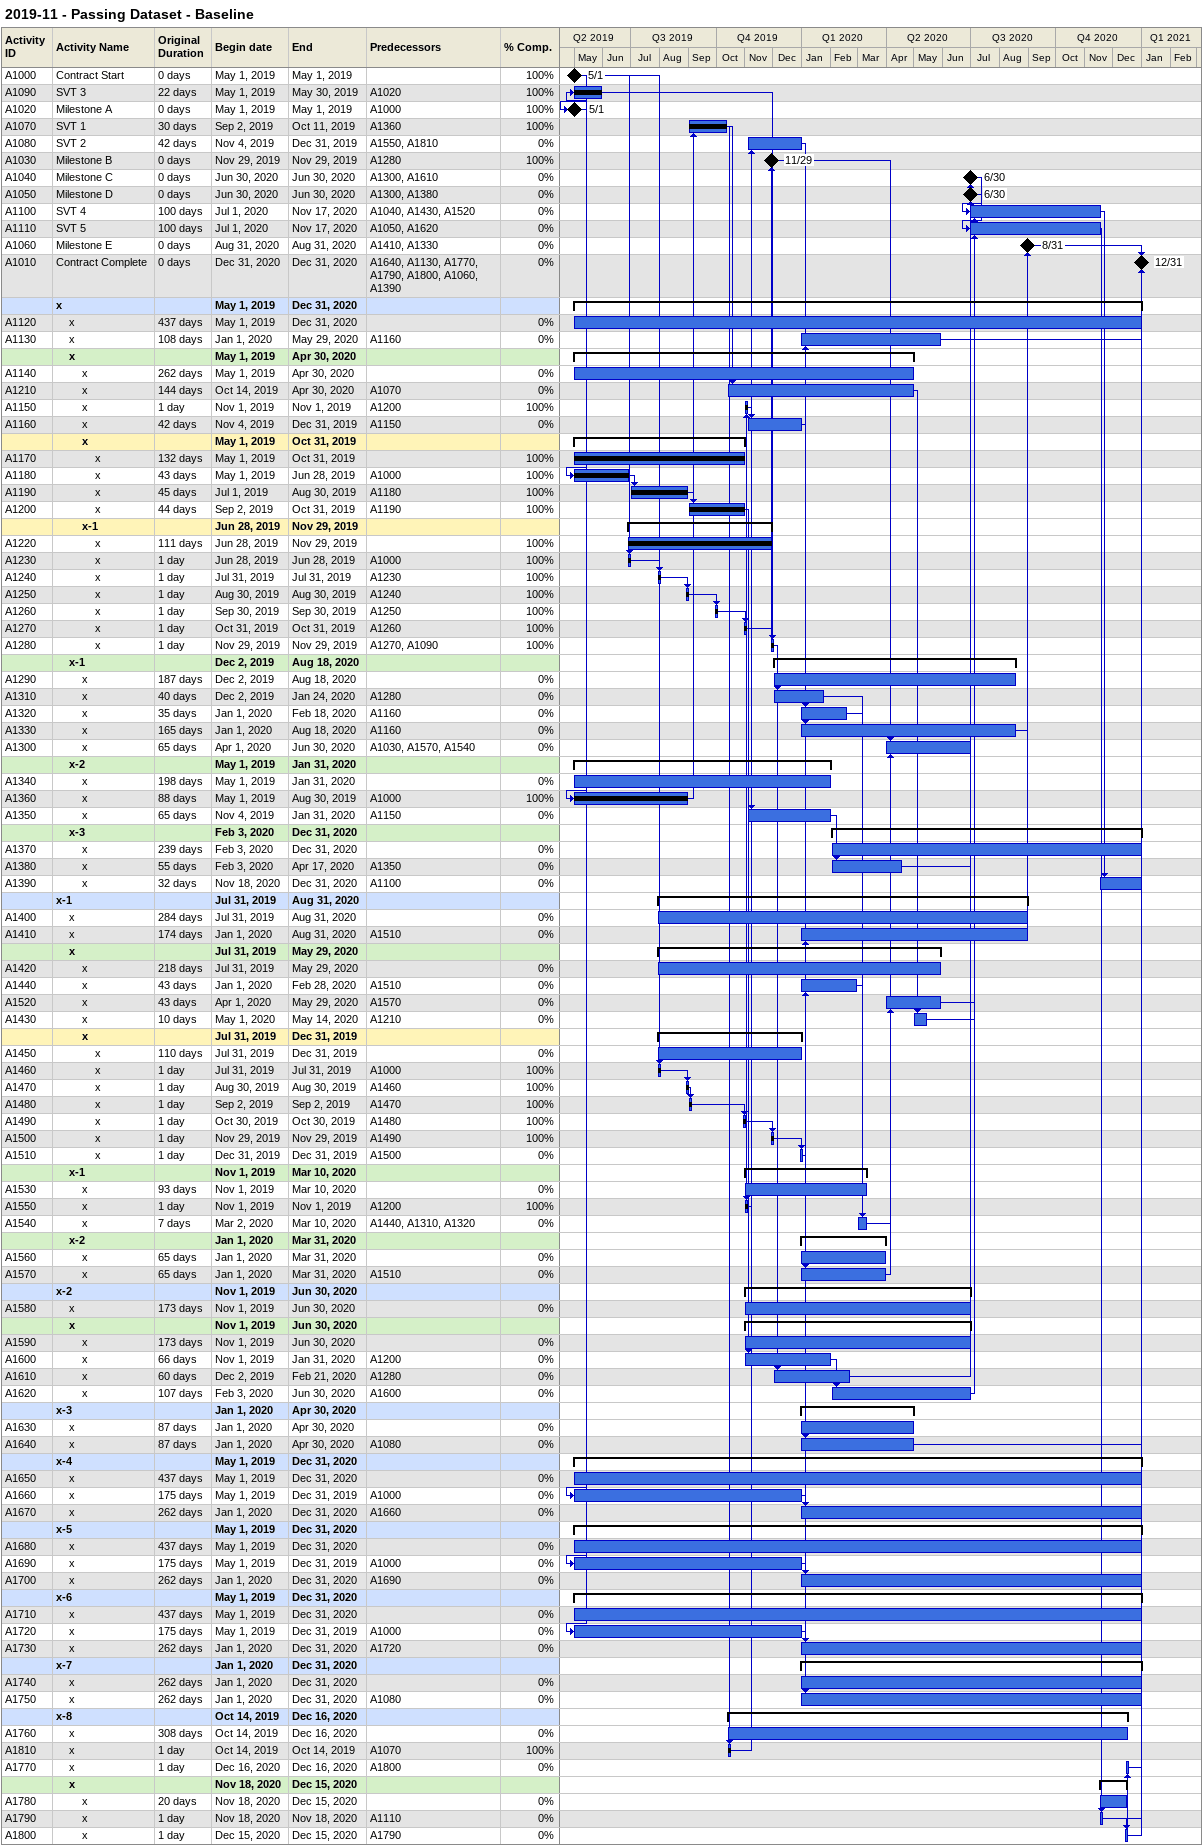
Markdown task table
2019-11 - Passing Dataset - Baseline

| ID | Level | Task | Original duration | Start | Finish | Predecessors | % complete |
|---|---|---|---|---|---|---|---|
| A1000 | 1 | Contract Start | 0d | 2019-05-01 | 2019-05-01 |  | 100 |
| A1090 | 1 | SVT 3 | 22d | 2019-05-01 | 2019-05-30 | A1020 | 100 |
| A1020 | 1 | Milestone A | 0d | 2019-05-01 | 2019-05-01 | A1000 | 100 |
| A1070 | 1 | SVT 1 | 30d | 2019-09-02 | 2019-10-11 | A1360 | 100 |
| A1080 | 1 | SVT 2 | 42d | 2019-11-04 | 2019-12-31 | A1550, A1810 | 0 |
| A1030 | 1 | Milestone B | 0d | 2019-11-29 | 2019-11-29 | A1280 | 100 |
| A1040 | 1 | Milestone C | 0d | 2020-06-30 | 2020-06-30 | A1300, A1610 | 0 |
| A1050 | 1 | Milestone D | 0d | 2020-06-30 | 2020-06-30 | A1300, A1380 | 0 |
| A1100 | 1 | SVT 4 | 100d | 2020-07-01 | 2020-11-17 | A1040, A1430, A1520 | 0 |
| A1110 | 1 | SVT 5 | 100d | 2020-07-01 | 2020-11-17 | A1050, A1620 | 0 |
| A1060 | 1 | Milestone E | 0d | 2020-08-31 | 2020-08-31 | A1410, A1330 | 0 |
| A1010 | 1 | Contract Complete | 0d | 2020-12-31 | 2020-12-31 | A1640, A1130, A1770, A1790, A1800, A1060, A1390 | 0 |
|  | 1 | **x** |  | 2019-05-01 | 2020-12-31 |  |  |
| A1120 | 2 | x | 437d | 2019-05-01 | 2020-12-31 |  | 0 |
| A1130 | 2 | x | 108d | 2020-01-01 | 2020-05-29 | A1160 | 0 |
|  | 2 | **x** |  | 2019-05-01 | 2020-04-30 |  |  |
| A1140 | 3 | x | 262d | 2019-05-01 | 2020-04-30 |  | 0 |
| A1210 | 3 | x | 144d | 2019-10-14 | 2020-04-30 | A1070 | 0 |
| A1150 | 3 | x | 1d | 2019-11-01 | 2019-11-01 | A1200 | 100 |
| A1160 | 3 | x | 42d | 2019-11-04 | 2019-12-31 | A1150 | 0 |
|  | 3 | **x** |  | 2019-05-01 | 2019-10-31 |  |  |
| A1170 | 4 | x | 132d | 2019-05-01 | 2019-10-31 |  | 100 |
| A1180 | 4 | x | 43d | 2019-05-01 | 2019-06-28 | A1000 | 100 |
| A1190 | 4 | x | 45d | 2019-07-01 | 2019-08-30 | A1180 | 100 |
| A1200 | 4 | x | 44d | 2019-09-02 | 2019-10-31 | A1190 | 100 |
|  | 3 | **x-1** |  | 2019-06-28 | 2019-11-29 |  |  |
| A1220 | 4 | x | 111d | 2019-06-28 | 2019-11-29 |  | 100 |
| A1230 | 4 | x | 1d | 2019-06-28 | 2019-06-28 | A1000 | 100 |
| A1240 | 4 | x | 1d | 2019-07-31 | 2019-07-31 | A1230 | 100 |
| A1250 | 4 | x | 1d | 2019-08-30 | 2019-08-30 | A1240 | 100 |
| A1260 | 4 | x | 1d | 2019-09-30 | 2019-09-30 | A1250 | 100 |
| A1270 | 4 | x | 1d | 2019-10-31 | 2019-10-31 | A1260 | 100 |
| A1280 | 4 | x | 1d | 2019-11-29 | 2019-11-29 | A1270, A1090 | 100 |
|  | 2 | **x-1** |  | 2019-12-02 | 2020-08-18 |  |  |
| A1290 | 3 | x | 187d | 2019-12-02 | 2020-08-18 |  | 0 |
| A1310 | 3 | x | 40d | 2019-12-02 | 2020-01-24 | A1280 | 0 |
| A1320 | 3 | x | 35d | 2020-01-01 | 2020-02-18 | A1160 | 0 |
| A1330 | 3 | x | 165d | 2020-01-01 | 2020-08-18 | A1160 | 0 |
| A1300 | 3 | x | 65d | 2020-04-01 | 2020-06-30 | A1030, A1570, A1540 | 0 |
|  | 2 | **x-2** |  | 2019-05-01 | 2020-01-31 |  |  |
| A1340 | 3 | x | 198d | 2019-05-01 | 2020-01-31 |  | 0 |
| A1360 | 3 | x | 88d | 2019-05-01 | 2019-08-30 | A1000 | 100 |
| A1350 | 3 | x | 65d | 2019-11-04 | 2020-01-31 | A1150 | 0 |
|  | 2 | **x-3** |  | 2020-02-03 | 2020-12-31 |  |  |
| A1370 | 3 | x | 239d | 2020-02-03 | 2020-12-31 |  | 0 |
| A1380 | 3 | x | 55d | 2020-02-03 | 2020-04-17 | A1350 | 0 |
| A1390 | 3 | x | 32d | 2020-11-18 | 2020-12-31 | A1100 | 0 |
|  | 1 | **x-1** |  | 2019-07-31 | 2020-08-31 |  |  |
| A1400 | 2 | x | 284d | 2019-07-31 | 2020-08-31 |  | 0 |
| A1410 | 2 | x | 174d | 2020-01-01 | 2020-08-31 | A1510 | 0 |
|  | 2 | **x** |  | 2019-07-31 | 2020-05-29 |  |  |
| A1420 | 3 | x | 218d | 2019-07-31 | 2020-05-29 |  | 0 |
| A1440 | 3 | x | 43d | 2020-01-01 | 2020-02-28 | A1510 | 0 |
| A1520 | 3 | x | 43d | 2020-04-01 | 2020-05-29 | A1570 | 0 |
| A1430 | 3 | x | 10d | 2020-05-01 | 2020-05-14 | A1210 | 0 |
|  | 3 | **x** |  | 2019-07-31 | 2019-12-31 |  |  |
| A1450 | 4 | x | 110d | 2019-07-31 | 2019-12-31 |  | 0 |
| A1460 | 4 | x | 1d | 2019-07-31 | 2019-07-31 | A1000 | 100 |
| A1470 | 4 | x | 1d | 2019-08-30 | 2019-08-30 | A1460 | 100 |
| A1480 | 4 | x | 1d | 2019-09-02 | 2019-09-02 | A1470 | 100 |
| A1490 | 4 | x | 1d | 2019-10-30 | 2019-10-30 | A1480 | 100 |
| A1500 | 4 | x | 1d | 2019-11-29 | 2019-11-29 | A1490 | 100 |
| A1510 | 4 | x | 1d | 2019-12-31 | 2019-12-31 | A1500 | 0 |
|  | 2 | **x-1** |  | 2019-11-01 | 2020-03-10 |  |  |
| A1530 | 3 | x | 93d | 2019-11-01 | 2020-03-10 |  | 0 |
| A1550 | 3 | x | 1d | 2019-11-01 | 2019-11-01 | A1200 | 100 |
| A1540 | 3 | x | 7d | 2020-03-02 | 2020-03-10 | A1440, A1310, A1320 | 0 |
|  | 2 | **x-2** |  | 2020-01-01 | 2020-03-31 |  |  |
| A1560 | 3 | x | 65d | 2020-01-01 | 2020-03-31 |  | 0 |
| A1570 | 3 | x | 65d | 2020-01-01 | 2020-03-31 | A1510 | 0 |
|  | 1 | **x-2** |  | 2019-11-01 | 2020-06-30 |  |  |
| A1580 | 2 | x | 173d | 2019-11-01 | 2020-06-30 |  | 0 |
|  | 2 | **x** |  | 2019-11-01 | 2020-06-30 |  |  |
| A1590 | 3 | x | 173d | 2019-11-01 | 2020-06-30 |  | 0 |
| A1600 | 3 | x | 66d | 2019-11-01 | 2020-01-31 | A1200 | 0 |
| A1610 | 3 | x | 60d | 2019-12-02 | 2020-02-21 | A1280 | 0 |
| A1620 | 3 | x | 107d | 2020-02-03 | 2020-06-30 | A1600 | 0 |
|  | 1 | **x-3** |  | 2020-01-01 | 2020-04-30 |  |  |
| A1630 | 2 | x | 87d | 2020-01-01 | 2020-04-30 |  | 0 |
| A1640 | 2 | x | 87d | 2020-01-01 | 2020-04-30 | A1080 | 0 |
|  | 1 | **x-4** |  | 2019-05-01 | 2020-12-31 |  |  |
| A1650 | 2 | x | 437d | 2019-05-01 | 2020-12-31 |  | 0 |
| A1660 | 2 | x | 175d | 2019-05-01 | 2019-12-31 | A1000 | 0 |
| A1670 | 2 | x | 262d | 2020-01-01 | 2020-12-31 | A1660 | 0 |
|  | 1 | **x-5** |  | 2019-05-01 | 2020-12-31 |  |  |
| A1680 | 2 | x | 437d | 2019-05-01 | 2020-12-31 |  | 0 |
| A1690 | 2 | x | 175d | 2019-05-01 | 2019-12-31 | A1000 | 0 |
| A1700 | 2 | x | 262d | 2020-01-01 | 2020-12-31 | A1690 | 0 |
|  | 1 | **x-6** |  | 2019-05-01 | 2020-12-31 |  |  |
| A1710 | 2 | x | 437d | 2019-05-01 | 2020-12-31 |  | 0 |
| A1720 | 2 | x | 175d | 2019-05-01 | 2019-12-31 | A1000 | 0 |
| A1730 | 2 | x | 262d | 2020-01-01 | 2020-12-31 | A1720 | 0 |
|  | 1 | **x-7** |  | 2020-01-01 | 2020-12-31 |  |  |
| A1740 | 2 | x | 262d | 2020-01-01 | 2020-12-31 |  | 0 |
| A1750 | 2 | x | 262d | 2020-01-01 | 2020-12-31 | A1080 | 0 |
|  | 1 | **x-8** |  | 2019-10-14 | 2020-12-16 |  |  |
| A1760 | 2 | x | 308d | 2019-10-14 | 2020-12-16 |  | 0 |
| A1810 | 2 | x | 1d | 2019-10-14 | 2019-10-14 | A1070 | 100 |
| A1770 | 2 | x | 1d | 2020-12-16 | 2020-12-16 | A1800 | 0 |
|  | 2 | **x** |  | 2020-11-18 | 2020-12-15 |  |  |
| A1780 | 3 | x | 20d | 2020-11-18 | 2020-12-15 |  | 0 |
| A1790 | 3 | x | 1d | 2020-11-18 | 2020-11-18 | A1110 | 0 |
| A1800 | 3 | x | 1d | 2020-12-15 | 2020-12-15 | A1790 | 0 |
